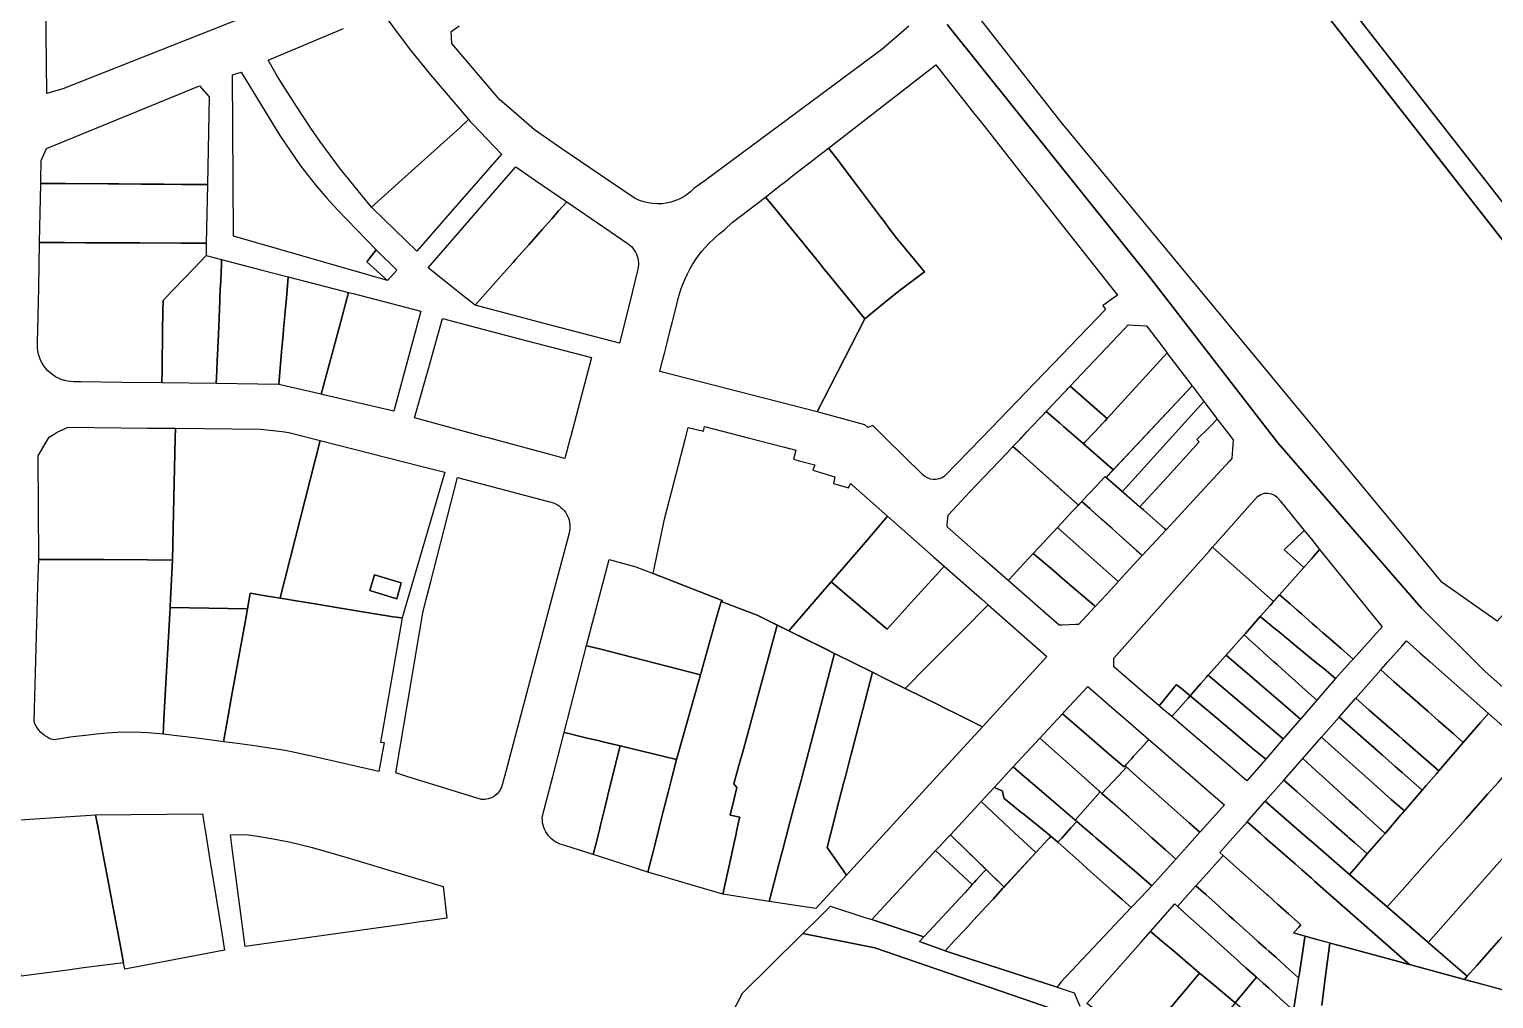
# Model space of a CAD drawing. Header units: metres. Extents: x 3 to 1027712, y 40 to 4430649.
# Drawn here: x 511234.5 to 511568.1, y 4410167.1 to 4410387.8 of the extents above; entities that cross this region are included whole.
import ezdxf

# ---------------------------------------------------------------- set-up
doc = ezdxf.new("R2010")
doc.units = ezdxf.units.M
doc.header["$MEASUREMENT"] = 0
doc.layers.add('A.ES.SDGC.CP.07003.cadastralparcel — CadastralParcel', color=1, linetype='Continuous')
doc.layers.add('Carreteras_5_km', color=2, linetype='Continuous', lineweight=30)

msp = doc.modelspace()

# ---------------------------------------------------------------- linework, layer by layer
at = {"layer": 'A.ES.SDGC.CP.07003.cadastralparcel — CadastralParcel', "color": 7, "linetype": 'Continuous', "flags": 128}
for points in [[(511570.94, 4410347.36), (511498.05, 4410440.61), (511453.4, 4410497.71), (511444.88, 4410508.62), (511443.83, 4410508.68), (511442.8, 4410508.93), (511442.23, 4410509.17), (511441.85, 4410509.37), (511440.99, 4410509.99), (511440.26, 4410510.77), (511432.14, 4410528.59), (511422.53, 4410551.54), (511421.27, 4410554.65), (511492.58, 4410591.79), (511534.28, 4410613.51), (511579.8, 4410637.21)], [(511605.9, 4410294.13), (511487.65, 4410445.38), (511438.21, 4410406.74), (511420.62, 4410429.24), (511394.43, 4410462.75), (511394.32, 4410463.06), (511394.24, 4410463.37), (511393.81, 4410463.64), (511393.37, 4410464.63), (511393.2, 4410465.22), (511393.12, 4410465.68), (511393.06, 4410466.77), (511393.2, 4410467.84), (511393.52, 4410468.78), (511394.02, 4410469.63), (511394.63, 4410470.31), (511417.26, 4410482.61), (511442.97, 4410496.56), (511451.03, 4410500.75), (511453.4, 4410497.71), (511453.4, 4410497.71), (511498.05, 4410440.61), (511574.07, 4410343.36)], [(511314.87, 4410391.73), (511318.76, 4410386.5), (511321.35, 4410383.09), (511323.61, 4410380.25), (511325.94, 4410377.44), (511328.58, 4410374.31), (511331.64, 4410370.69), (511334.59, 4410367.26), (511332.62, 4410365.4), (511319.36, 4410353.54), (511312.48, 4410347.34), (511312.48, 4410347.34), (511308.71, 4410351.87), (511307.49, 4410353.4), (511306.11, 4410355.13), (511305.66, 4410355.69), (511303.01, 4410359.14), (511300.67, 4410362.34), (511298.63, 4410365.29), (511296.72, 4410368.21), (511295.3, 4410370.42), (511294.77, 4410371.24), (511292.87, 4410374.21), (511291.07, 4410377.08), (511288.92, 4410380.76), (511306.11, 4410388.03)], [(511434.91, 4410388.55), (511428.71, 4410383.19), (511427.31, 4410382.16), (511407.51, 4410367.5), (511388.45, 4410353.4), (511385.92, 4410351.53), (511385.16, 4410350.82), (511384.35, 4410350.19), (511383.48, 4410349.63), (511382.56, 4410349.15), (511381.6, 4410348.76), (511380.62, 4410348.45), (511379.6, 4410348.23), (511378.58, 4410348.1), (511378.45, 4410348.1), (511377.54, 4410348.07), (511376.51, 4410348.13), (511375.49, 4410348.28), (511374.48, 4410348.52), (511373.5, 4410348.85), (511372.55, 4410349.27), (511366.45, 4410353.4), (511355.8, 4410360.61), (511349.59, 4410364.96), (511346.06, 4410368.04), (511341.62, 4410371.82), (511330.75, 4410384.61), (511330.62, 4410387.31), (511332.45, 4410388.6)], [(511569.19, 4410216.45), (511566.73, 4410213.69), (511561.74, 4410208.1), (511557.87, 4410203.76), (511556.13, 4410201.81), (511551.8, 4410196.95), (511547.24, 4410191.85), (511543.82, 4410188.02), (511535.29, 4410195.4), (511536.83, 4410197.19), (511539.31, 4410200.07), (511542.49, 4410203.76), (511543.36, 4410204.76), (511546.96, 4410208.95), (511547.24, 4410209.27), (511547.76, 4410209.87), (511551.82, 4410214.58), (511552.74, 4410215.65), (511555.06, 4410218.34), (511555.63, 4410219), (511561.18, 4410225.44), (511565.08, 4410229.97), (511565.08, 4410229.97), (511566.9, 4410232.08), (511575.97, 4410224.05)], [(511521.13, 4410165.68), (511516.79, 4410169.57), (511515.58, 4410170.65), (511514.06, 4410172.01), (511512.94, 4410173.01), (511511.74, 4410174.09), (511510.38, 4410175.31), (511509.67, 4410175.95), (511506.03, 4410179.21), (511501.04, 4410183.68), (511498.44, 4410186.01), (511496.08, 4410188.12), (511500.2, 4410192.71), (511500.2, 4410192.71), (511500.29, 4410192.81), (511502.52, 4410190.81), (511502.6, 4410190.73), (511504.55, 4410188.99), (511507.88, 4410186), (511508.82, 4410185.16), (511511.01, 4410183.2), (511513.24, 4410181.2), (511514.46, 4410180.1), (511516.22, 4410178.53), (511516.86, 4410177.96), (511518.45, 4410176.54), (511521.6, 4410173.71), (511523.67, 4410171.86), (511522.52, 4410164.44)], [(511470.15, 4410163.92), (511427.14, 4410178.73), (511410.69, 4410181.93), (511414.6, 4410185.79), (511414.6, 4410185.79), (511417.02, 4410188.19), (511424.66, 4410185.69), (511426.41, 4410185.12), (511438.32, 4410181.22), (511437.31, 4410180.13), (511443.18, 4410178.04), (511445.85, 4410177.09), (511468.65, 4410169.72), (511468.67, 4410169.76), (511472.55, 4410168.46), (511473.82, 4410165.43)], [(511383.33, 4410141.93), (511397.01, 4410168.41), (511397.01, 4410168.41), (511410.09, 4410181.33), (511410.69, 4410181.93), (511427.14, 4410178.73), (511470.15, 4410163.92)], [(511522.52, 4410164.44), (511523.77, 4410172.49), (511524.54, 4410177.45), (511525.05, 4410180.69), (511525.15, 4410181.33), (511527.3, 4410180.75), (511529.94, 4410180.04), (511530.77, 4410179.81), (511530.77, 4410179.79), (511530.48, 4410177.49), (511530.33, 4410176.27), (511530.19, 4410175.19), (511529.6, 4410170.54), (511528.98, 4410165.57)], [(511528.98, 4410165.57), (511529.6, 4410170.54), (511530.19, 4410175.19), (511530.33, 4410176.27), (511530.48, 4410177.49), (511530.77, 4410179.79), (511530.77, 4410179.81), (511530.89, 4410179.78), (511534.33, 4410178.85), (511547.24, 4410175.35), (511548.81, 4410174.92), (511548.92, 4410174.89), (511561.44, 4410171.5), (511563.74, 4410170.88), (511565.8, 4410170.32), (511574.04, 4410168.09)]]:
    msp.add_lwpolyline(points, dxfattribs=at)
for points in [[(511568.89, 4410253.05), (511556.38, 4410261.86), (511469.55, 4410366.65), (511438.21, 4410406.74), (511487.65, 4410445.38), (511605.9, 4410294.13), (511568.89, 4410253.05)], [(511263.13, 4410400.63), (511273.28, 4410405.31), (511281.72, 4410409.2), (511281.82, 4410408.97), (511289.21, 4410392.82), (511242.16, 4410374.24), (511238.52, 4410373.19), (511238.23, 4410400.65), (511238.25, 4410402.57), (511238.46, 4410404.6), (511238.87, 4410406.6), (511239.48, 4410408.55), (511239.89, 4410409.59), (511240.27, 4410410.43), (511241.24, 4410412.23), (511242.34, 4410413.86), (511242.38, 4410413.92), (511244.42, 4410415.99), (511246.62, 4410417.88), (511247.06, 4410418.22), (511248.99, 4410419.57), (511251.46, 4410421.06), (511253.4, 4410421.92), (511263.13, 4410400.63)], [(511313.49, 4410337.63), (511311.42, 4410334.89), (511316.1, 4410330.59), (511306.11, 4410333.47), (511281.06, 4410340.69), (511280.96, 4410353.4), (511280.76, 4410377.48), (511282.74, 4410378.04), (511291.61, 4410363.62), (511296.31, 4410356.75), (511299.65, 4410352.47), (511302.31, 4410349.36), (511304.69, 4410346.68), (511313.49, 4410337.63)], [(511438.41, 4410332.62), (511432.61, 4410339.65), (511432.14, 4410340.22), (511430.19, 4410342.8), (511429.31, 4410343.96), (511428.41, 4410345.15), (511423.15, 4410352.12), (511422.19, 4410353.4), (511418.61, 4410358.15), (511416.54, 4410360.74), (511441.01, 4410379.72), (511449.91, 4410368.44), (511451.09, 4410366.94), (511461.78, 4410353.4), (511463.34, 4410351.43), (511469.82, 4410343.22), (511482.38, 4410327.3), (511479.08, 4410324.93), (511479.69, 4410323.99), (511451.58, 4410294.91), (511451.41, 4410294.73), (511443.02, 4410286.06), (511442.44, 4410285.7), (511441.81, 4410285.45), (511441.13, 4410285.32), (511440.45, 4410285.31), (511439.78, 4410285.43), (511439.13, 4410285.66), (511438.54, 4410286), (511438.02, 4410286.44), (511429.58, 4410294.73), (511429.4, 4410294.91), (511426.64, 4410297.62), (511425.52, 4410297.16), (511424.88, 4410297.79), (511414.02, 4410300.73), (511424.84, 4410321.92), (511427.07, 4410323.73), (511429.16, 4410325.44), (511432.65, 4410328.27), (511438.41, 4410332.62)], [(511275.09, 4410352.46), (511272.37, 4410352.48), (511271.52, 4410352.49), (511269.23, 4410352.51), (511265.07, 4410352.54), (511260.02, 4410352.57), (511254.93, 4410352.6), (511252.52, 4410352.62), (511242.76, 4410352.69), (511240.55, 4410352.71), (511237.11, 4410352.73), (511237.12, 4410353.4), (511237.21, 4410357.98), (511238.39, 4410360.69), (511273.24, 4410374.92), (511275.48, 4410372.47), (511275.09, 4410352.46)], [(511332.62, 4410365.4), (511334.59, 4410367.26), (511334.95, 4410366.84), (511335.52, 4410366.18), (511342.05, 4410359.39), (511336.82, 4410353.4), (511331.9, 4410347.76), (511322.76, 4410337.28), (511312.77, 4410346.99), (511312.48, 4410347.34), (511319.36, 4410353.54), (511332.62, 4410365.4)], [(511438.41, 4410332.62), (511432.65, 4410328.27), (511429.16, 4410325.44), (511427.07, 4410323.73), (511424.84, 4410321.92), (511416.45, 4410332.18), (511415.53, 4410333.31), (511414.58, 4410334.47), (511407.51, 4410343.11), (511404.16, 4410347.21), (511402.19, 4410349.62), (511405.37, 4410352.09), (511405.75, 4410352.39), (511406.36, 4410352.86), (511406.84, 4410353.23), (511407.06, 4410353.4), (511407.46, 4410353.71), (511407.51, 4410353.75), (511408.08, 4410354.19), (511411.13, 4410356.55), (511411.58, 4410356.9), (511412.01, 4410357.24), (511412.52, 4410357.63), (511413.23, 4410358.18), (511413.7, 4410358.55), (511416.54, 4410360.74), (511418.61, 4410358.15), (511422.19, 4410353.4), (511423.15, 4410352.12), (511428.41, 4410345.15), (511429.31, 4410343.96), (511430.19, 4410342.8), (511432.14, 4410340.22), (511432.61, 4410339.65), (511438.41, 4410332.62)], [(511345.33, 4410356.49), (511349.85, 4410353.4), (511356.95, 4410348.55), (511355.1, 4410346.46), (511354.35, 4410345.62), (511353.53, 4410344.69), (511351.33, 4410342.2), (511349.36, 4410339.98), (511348.29, 4410338.77), (511345.3, 4410335.4), (511344.73, 4410334.75), (511342.57, 4410332.31), (511340.26, 4410329.7), (511338.39, 4410327.59), (511336.07, 4410324.97), (511334.01, 4410326.61), (511325.35, 4410333.51), (511342.64, 4410353.4), (511345.33, 4410356.49)], [(511240.55, 4410352.71), (511242.76, 4410352.69), (511252.52, 4410352.62), (511254.93, 4410352.6), (511260.02, 4410352.57), (511265.07, 4410352.54), (511269.23, 4410352.51), (511271.52, 4410352.49), (511272.37, 4410352.48), (511275.09, 4410352.46), (511274.83, 4410339.09), (511271.96, 4410339.11), (511271.37, 4410339.11), (511269.11, 4410339.12), (511259.71, 4410339.17), (511252.31, 4410339.2), (511249.14, 4410339.22), (511247.33, 4410339.23), (511242.55, 4410339.25), (511240.33, 4410339.26), (511236.84, 4410339.28), (511237.11, 4410352.73), (511240.55, 4410352.71)], [(511356.95, 4410348.55), (511365.39, 4410342.79), (511370.94, 4410339), (511371.34, 4410338.69), (511371.7, 4410338.33), (511372.03, 4410337.95), (511372.33, 4410337.54), (511372.59, 4410337.1), (511372.81, 4410336.65), (511372.98, 4410336.17), (511373.12, 4410335.69), (511373.21, 4410335.19), (511373.26, 4410334.68), (511373.26, 4410334.18), (511373.22, 4410333.67), (511373.13, 4410333.17), (511371.14, 4410325.1), (511368.98, 4410316.35), (511350.63, 4410321.16), (511336.07, 4410324.97), (511338.39, 4410327.59), (511340.26, 4410329.7), (511342.57, 4410332.31), (511344.73, 4410334.75), (511345.3, 4410335.4), (511348.29, 4410338.77), (511349.36, 4410339.98), (511351.33, 4410342.2), (511353.53, 4410344.69), (511354.35, 4410345.62), (511355.1, 4410346.46), (511356.95, 4410348.55)], [(511392.94, 4410342.23), (511394.66, 4410343.79), (511402.19, 4410349.62), (511404.16, 4410347.21), (511407.51, 4410343.11), (511414.58, 4410334.47), (511415.53, 4410333.31), (511416.45, 4410332.18), (511424.84, 4410321.92), (511414.02, 4410300.73), (511378.14, 4410309.94), (511378.77, 4410312.41), (511379.25, 4410314.3), (511379.79, 4410316.43), (511380.36, 4410318.68), (511381.02, 4410321.3), (511381.69, 4410323.92), (511382.27, 4410326.22), (511382.64, 4410327.6), (511383.02, 4410328.77), (511383.44, 4410329.91), (511383.91, 4410331.04), (511384.43, 4410332.14), (511385, 4410333.23), (511385.62, 4410334.28), (511386.28, 4410335.31), (511386.98, 4410336.31), (511387.73, 4410337.27), (511388.52, 4410338.2), (511389.35, 4410339.1), (511391.58, 4410341.17), (511392.94, 4410342.23)], [(511240.33, 4410339.26), (511242.55, 4410339.25), (511247.33, 4410339.23), (511249.14, 4410339.22), (511252.31, 4410339.2), (511259.71, 4410339.17), (511269.11, 4410339.12), (511271.37, 4410339.11), (511271.96, 4410339.11), (511274.83, 4410339.09), (511274.8, 4410337.16), (511274.78, 4410336.32), (511273.43, 4410334.91), (511272.04, 4410333.45), (511267.39, 4410328.58), (511265.69, 4410326.8), (511264.97, 4410326.05), (511264.94, 4410323.69), (511264.87, 4410318.96), (511264.85, 4410317.36), (511264.78, 4410312.55), (511264.75, 4410310.29), (511264.71, 4410307.32), (511255.62, 4410307.43), (511246.26, 4410307.55), (511244.67, 4410307.57), (511243.93, 4410307.61), (511243.21, 4410307.7), (511242.49, 4410307.87), (511241.79, 4410308.09), (511241.12, 4410308.38), (511240.47, 4410308.72), (511239.85, 4410309.12), (511239.27, 4410309.57), (511238.74, 4410310.07), (511238.25, 4410310.62), (511237.81, 4410311.2), (511237.42, 4410311.82), (511237.09, 4410312.48), (511236.82, 4410313.16), (511236.61, 4410313.86), (511236.46, 4410314.58), (511236.37, 4410315.31), (511236.35, 4410316.04), (511236.4, 4410316.78), (511236.45, 4410319.3), (511236.64, 4410329.06), (511236.84, 4410339.28), (511240.33, 4410339.26)], [(511274.78, 4410336.32), (511278.32, 4410335.4), (511278.27, 4410334.21), (511278.2, 4410332.66), (511278.1, 4410330.47), (511278.02, 4410328.57), (511277.94, 4410326.76), (511277.91, 4410325.96), (511277.75, 4410322.13), (511277.59, 4410318.39), (511277.38, 4410313.62), (511277.33, 4410312.51), (511277.23, 4410310.04), (511277.11, 4410307.16), (511264.71, 4410307.32), (511264.75, 4410310.29), (511264.78, 4410312.55), (511264.85, 4410317.36), (511264.87, 4410318.96), (511264.94, 4410323.69), (511264.97, 4410326.05), (511265.69, 4410326.8), (511267.39, 4410328.58), (511272.04, 4410333.45), (511273.43, 4410334.91), (511274.78, 4410336.32)], [(511278.32, 4410335.4), (511287.27, 4410333.08), (511293.5, 4410331.47), (511293.4, 4410330.31), (511293.24, 4410328.56), (511293.23, 4410328.41), (511293, 4410325.8), (511292.81, 4410323.67), (511292.65, 4410321.84), (511292.45, 4410319.57), (511292.32, 4410318.15), (511292.06, 4410315.19), (511291.91, 4410313.47), (511291.58, 4410309.76), (511291.34, 4410306.98), (511277.11, 4410307.16), (511277.23, 4410310.04), (511277.33, 4410312.51), (511277.38, 4410313.62), (511277.59, 4410318.39), (511277.75, 4410322.13), (511277.91, 4410325.96), (511277.94, 4410326.76), (511278.02, 4410328.57), (511278.1, 4410330.47), (511278.2, 4410332.66), (511278.27, 4410334.21), (511278.32, 4410335.4)], [(511313.49, 4410337.63), (511318.23, 4410333.01), (511316.1, 4410330.59), (511311.42, 4410334.89), (511313.49, 4410337.63)], [(511301.01, 4410304.72), (511291.34, 4410306.98), (511291.58, 4410309.76), (511291.91, 4410313.47), (511292.06, 4410315.19), (511292.32, 4410318.15), (511292.45, 4410319.57), (511292.65, 4410321.84), (511292.81, 4410323.67), (511293, 4410325.8), (511293.23, 4410328.41), (511293.24, 4410328.56), (511293.4, 4410330.31), (511293.5, 4410331.47), (511306.11, 4410328.21), (511307.24, 4410327.91), (511305.16, 4410320.15), (511301.01, 4410304.72)], [(511308.25, 4410327.65), (511323.7, 4410323.65), (511317.57, 4410300.87), (511306.11, 4410303.54), (511301.54, 4410304.6), (511301.01, 4410304.72), (511305.16, 4410320.15), (511307.24, 4410327.91), (511308.25, 4410327.65)], [(511325.49, 4410310.83), (511328.62, 4410321.94), (511345.55, 4410317.52), (511362.55, 4410313.08), (511359.52, 4410301.57), (511357.76, 4410294.91), (511357.71, 4410294.73), (511356.5, 4410290.11), (511339.36, 4410294.73), (511339.14, 4410294.79), (511338.69, 4410294.91), (511322.26, 4410299.34), (511325.49, 4410310.83)], [(511493.69, 4410314.13), (511480.09, 4410299.18), (511479.62, 4410299.59), (511471.62, 4410306.55), (511475.63, 4410310.78), (511478.54, 4410313.86), (511483.99, 4410319.61), (511484.84, 4410320.5), (511489.01, 4410320.29), (511493.69, 4410314.13)], [(511493.69, 4410314.13), (511493.83, 4410313.95), (511499.11, 4410307), (511499.35, 4410306.68), (511499.4, 4410306.63), (511481.67, 4410287.78), (511481.46, 4410287.56), (511481.2, 4410287.78), (511474.6, 4410293.49), (511474.87, 4410293.76), (511477.14, 4410296.12), (511478.23, 4410297.25), (511479.03, 4410298.08), (511479.44, 4410298.5), (511479.61, 4410298.68), (511480.09, 4410299.18), (511493.69, 4410314.13)], [(511471.1, 4410306.01), (511471.62, 4410306.55), (511479.62, 4410299.59), (511480.09, 4410299.18), (511479.61, 4410298.68), (511479.44, 4410298.5), (511479.03, 4410298.08), (511477.14, 4410296.12), (511474.87, 4410293.76), (511474.6, 4410293.49), (511472.86, 4410295.01), (511470.21, 4410297.3), (511469.25, 4410298.14), (511466.17, 4410300.81), (511466.48, 4410301.14), (511468.81, 4410303.6), (511470.55, 4410305.43), (511470.94, 4410305.84), (511471.1, 4410306.01)], [(511501.95, 4410303.27), (511502.08, 4410303.09), (511483.52, 4410282.58), (511483.35, 4410282.73), (511479.81, 4410285.81), (511499.4, 4410306.63), (511501.95, 4410303.27)], [(511500.96, 4410293.95), (511501.04, 4410293.87), (511493.77, 4410285.94), (511487.5, 4410279.11), (511487.42, 4410279.18), (511483.52, 4410282.58), (511502.08, 4410303.09), (511505.04, 4410299.21), (511505.15, 4410299.06), (511503.36, 4410297.26), (511500.52, 4410294.39), (511500.96, 4410293.95)], [(511473.49, 4410279.51), (511472.21, 4410280.65), (511469.52, 4410283.06), (511468.99, 4410283.54), (511468.55, 4410283.93), (511462.53, 4410289.31), (511460.22, 4410291.39), (511458.6, 4410292.83), (511460.13, 4410294.44), (511460.41, 4410294.73), (511460.58, 4410294.91), (511461.67, 4410296.06), (511464.56, 4410299.12), (511465.15, 4410299.74), (511465.44, 4410300.04), (511465.69, 4410300.3), (511465.92, 4410300.54), (511466.17, 4410300.81), (511469.25, 4410298.14), (511470.21, 4410297.3), (511472.86, 4410295.01), (511474.6, 4410293.49), (511481.2, 4410287.78), (511481.46, 4410287.56), (511479.81, 4410285.81), (511479.74, 4410285.88), (511479.57, 4410286.03), (511476.3, 4410282.52), (511475.48, 4410281.64), (511474.25, 4410280.32), (511473.49, 4410279.51)], [(511500.96, 4410293.95), (511500.52, 4410294.39), (511503.36, 4410297.26), (511505.15, 4410299.06), (511508.28, 4410294.95), (511508.74, 4410294.35), (511508.48, 4410290.11), (511507.94, 4410289.52), (511501.49, 4410282.54), (511493.48, 4410273.89), (511493.14, 4410274.19), (511489.18, 4410277.65), (511488.34, 4410278.38), (511487.5, 4410279.11), (511493.77, 4410285.94), (511501.04, 4410293.87), (511500.96, 4410293.95)], [(511267.79, 4410296.97), (511267.74, 4410294.73), (511267.39, 4410277.74), (511267.16, 4410266.99), (511261.45, 4410267.02), (511251.48, 4410267.07), (511242.05, 4410267.11), (511239.59, 4410267.12), (511236.64, 4410267.14), (511236.49, 4410290.7), (511238.88, 4410294.73), (511239.02, 4410294.96), (511240.85, 4410296.08), (511243.39, 4410297.24), (511261.45, 4410297.04), (511267.79, 4410296.97)], [(511284.19, 4410255.84), (511266.56, 4410256.14), (511266.67, 4410258.07), (511267.16, 4410266.99), (511267.39, 4410277.74), (511267.74, 4410294.73), (511267.79, 4410296.97), (511287.08, 4410296.75), (511292.14, 4410296.22), (511293.65, 4410296.02), (511300.77, 4410294.2), (511291.63, 4410258.35), (511291.61, 4410258.31), (511288.28, 4410258.85), (511284.83, 4410259.42), (511284.59, 4410258.07), (511284.19, 4410255.84)], [(511392.3, 4410257.5), (511392.38, 4410257.8), (511376.63, 4410263.93), (511379.23, 4410276.3), (511383.97, 4410294.73), (511384.58, 4410297.12), (511388.06, 4410296.3), (511388.32, 4410297.42), (511398.61, 4410294.73), (511406.22, 4410292.74), (511409.1, 4410291.99), (511408.6, 4410289.95), (511409.9, 4410289.6), (511413.45, 4410288.66), (511413.02, 4410287.41), (511418.02, 4410285.94), (511417.69, 4410284.41), (511421.12, 4410283.45), (511421.61, 4410284.39), (511430.04, 4410276.97), (511425.42, 4410271.6), (511417.15, 4410262), (511413.77, 4410258.07), (511407.56, 4410250.85), (511400.32, 4410254.44), (511392.3, 4410257.5)], [(511327.66, 4410287.35), (511329.19, 4410286.95), (511319.45, 4410253.83), (511317.36, 4410254.09), (511308.59, 4410255.53), (511299.1, 4410257.08), (511294.88, 4410257.77), (511293.07, 4410258.07), (511291.61, 4410258.31), (511291.63, 4410258.35), (511300.77, 4410294.2), (511323.73, 4410288.35), (511327.66, 4410287.35)], [(511443.61, 4410275.08), (511443.81, 4410277.22), (511448.8, 4410282.48), (511451.99, 4410285.85), (511457.24, 4410291.39), (511458.6, 4410292.83), (511460.22, 4410291.39), (511468.99, 4410283.54), (511473.49, 4410279.51), (511472.17, 4410278.09), (511469.76, 4410275.49), (511468.62, 4410274.27), (511467.95, 4410273.56), (511467.6, 4410273.18), (511464.48, 4410269.84), (511463.21, 4410268.47), (511460.22, 4410265.27), (511457.79, 4410262.66), (511457.48, 4410262.33), (511451.47, 4410267.59), (511443.57, 4410274.51), (511443.61, 4410275.08)], [(511324.12, 4410254.98), (511324.92, 4410258.07), (511325.89, 4410261.81), (511332.08, 4410285.75), (511353.91, 4410280.01), (511354.37, 4410279.81), (511354.81, 4410279.57), (511355.23, 4410279.29), (511355.62, 4410278.98), (511355.99, 4410278.64), (511356.32, 4410278.26), (511356.62, 4410277.86), (511356.89, 4410277.44), (511357.12, 4410276.99), (511357.31, 4410276.53), (511357.46, 4410276.05), (511357.57, 4410275.56), (511357.63, 4410275.06), (511357.65, 4410274.56), (511357.63, 4410274.06), (511357.57, 4410273.56), (511357.47, 4410273.07), (511353.48, 4410258.07), (511342.73, 4410217.72), (511342.22, 4410215.81), (511341.97, 4410215.07), (511341.59, 4410214.38), (511341.09, 4410213.76), (511340.49, 4410213.25), (511339.81, 4410212.86), (511339.07, 4410212.6), (511338.29, 4410212.48), (511337.5, 4410212.5), (511336.73, 4410212.66), (511320.5, 4410217.72), (511318, 4410218.5), (511321.54, 4410239.63), (511322.23, 4410243.75), (511323.21, 4410249.6), (511324.12, 4410254.98)], [(511493.14, 4410274.19), (511493.48, 4410273.89), (511488.06, 4410268.02), (511487.72, 4410268.32), (511482.88, 4410272.62), (511481.19, 4410274.13), (511478.74, 4410276.32), (511477.51, 4410277.42), (511476.09, 4410278.68), (511474.25, 4410280.32), (511475.48, 4410281.64), (511476.3, 4410282.52), (511479.57, 4410286.03), (511483.35, 4410282.73), (511487.42, 4410279.18), (511488.34, 4410278.38), (511489.18, 4410277.65), (511493.14, 4410274.19)], [(511518.93, 4410281.15), (511519.06, 4410281.02), (511519.19, 4410280.79), (511519.49, 4410280.43), (511524.94, 4410273.71), (511520.38, 4410269.29), (511522.41, 4410267.47), (511524.84, 4410265.28), (511522.3, 4410262.41), (511519.34, 4410259.07), (511517.97, 4410257.53), (511504.7, 4410269.33), (511504.05, 4410269.91), (511514.34, 4410281.47), (511515.03, 4410281.91), (511515.8, 4410282.17), (511516.62, 4410282.23), (511517.43, 4410282.09), (511518.17, 4410281.76), (511518.82, 4410281.26), (511518.93, 4410281.15)], [(511473.67, 4410269.99), (511468.73, 4410274.38), (511469.76, 4410275.49), (511472.17, 4410278.09), (511474.25, 4410280.32), (511476.09, 4410278.68), (511476.56, 4410278.26), (511477.51, 4410277.42), (511477.68, 4410277.26), (511478.74, 4410276.32), (511479.04, 4410276.04), (511481.19, 4410274.13), (511482.88, 4410272.62), (511486.67, 4410269.25), (511487.72, 4410268.32), (511488.06, 4410268.02), (511482.56, 4410262.08), (511473.67, 4410269.99)], [(511430.04, 4410276.97), (511433.37, 4410274.03), (511440.49, 4410267.75), (511442.94, 4410265.6), (511441.1, 4410263.57), (511436.12, 4410258.07), (511429.94, 4410251.24), (511421.82, 4410258.07), (511417.15, 4410262), (511425.42, 4410271.6), (511430.04, 4410276.97)], [(511468.62, 4410274.27), (511468.73, 4410274.38), (511473.67, 4410269.99), (511482.56, 4410262.08), (511482.46, 4410261.96), (511479.87, 4410259.17), (511477.35, 4410256.44), (511477.01, 4410256.73), (511470.45, 4410262.31), (511467.27, 4410265.02), (511463.21, 4410268.47), (511464.48, 4410269.84), (511467.6, 4410273.18), (511467.95, 4410273.56), (511468.62, 4410274.27)], [(511524.94, 4410273.71), (511526.57, 4410271.7), (511528.46, 4410269.37), (511527.11, 4410267.85), (511526.6, 4410267.28), (511524.84, 4410265.28), (511522.41, 4410267.47), (511520.38, 4410269.29), (511524.94, 4410273.71)], [(511457.79, 4410262.66), (511460.22, 4410265.27), (511463.21, 4410268.47), (511467.27, 4410265.02), (511470.45, 4410262.31), (511477.01, 4410256.73), (511477.35, 4410256.44), (511473.56, 4410252.34), (511472.92, 4410252.31), (511469.77, 4410252.17), (511469.11, 4410252.14), (511457.48, 4410262.33), (511457.79, 4410262.66)], [(511495.84, 4410238.66), (511491.89, 4410233.81), (511491.84, 4410233.85), (511487.71, 4410237.38), (511481.54, 4410242.66), (511481.54, 4410243.83), (511481.54, 4410244.61), (511503.27, 4410269.03), (511504.05, 4410269.91), (511504.7, 4410269.33), (511517.97, 4410257.53), (511517.19, 4410256.65), (511514.95, 4410254.12), (511511.54, 4410250.27), (511511.25, 4410249.94), (511509.48, 4410247.94), (511507, 4410245.14), (511505.83, 4410243.83), (511505.74, 4410243.72), (511502.63, 4410240.21), (511501.43, 4410238.85), (511498.95, 4410236.06), (511496.99, 4410237.7), (511496.1, 4410238.44), (511495.84, 4410238.66)], [(511528.46, 4410269.37), (511540.37, 4410254.69), (511542.72, 4410251.8), (511536.07, 4410244.43), (511533.43, 4410246.74), (511529.94, 4410249.8), (511529.22, 4410250.43), (511527.73, 4410251.73), (511526.79, 4410252.55), (511524.33, 4410254.71), (511523.29, 4410255.62), (511521.81, 4410256.91), (511519.34, 4410259.07), (511522.3, 4410262.41), (511524.84, 4410265.28), (511526.6, 4410267.28), (511527.11, 4410267.85), (511528.46, 4410269.37)], [(511239.59, 4410267.12), (511242.05, 4410267.11), (511251.48, 4410267.07), (511261.45, 4410267.02), (511267.16, 4410266.99), (511266.67, 4410258.07), (511266.49, 4410254.83), (511265.39, 4410234.92), (511265.16, 4410230.67), (511264.98, 4410227.32), (511263.29, 4410227.5), (511261.45, 4410227.61), (511259.89, 4410227.71), (511257.14, 4410227.76), (511254.67, 4410227.72), (511252.24, 4410227.58), (511249.72, 4410227.32), (511247.29, 4410227.04), (511245.14, 4410226.79), (511243.29, 4410226.55), (511241.66, 4410226.3), (511240.07, 4410226.05), (511239.52, 4410226.23), (511238.98, 4410226.45), (511238.47, 4410226.72), (511237.98, 4410227.03), (511237.52, 4410227.39), (511237.09, 4410227.79), (511236.71, 4410228.22), (511236.36, 4410228.69), (511236.05, 4410229.18), (511235.79, 4410229.7), (511235.58, 4410230.24), (511236.38, 4410258.07), (511236.47, 4410261.09), (511236.64, 4410267.14), (511239.59, 4410267.12)], [(511376.63, 4410263.93), (511392.38, 4410257.8), (511392.3, 4410257.5), (511392.1, 4410257.58), (511391.06, 4410253.87), (511389.62, 4410248.74), (511387.4, 4410240.86), (511364.37, 4410246.73), (511361.82, 4410247.38), (511361.45, 4410247.53), (511366.62, 4410267.14), (511372.71, 4410265.47), (511376.63, 4410263.93)], [(511428.78, 4410240.34), (511426.56, 4410241.44), (511417.97, 4410245.7), (511415.73, 4410246.81), (511407.56, 4410250.85), (511413.77, 4410258.07), (511417.15, 4410262), (511421.82, 4410258.07), (511429.94, 4410251.24), (511436.12, 4410258.07), (511441.1, 4410263.57), (511442.94, 4410265.6), (511446.03, 4410262.88), (511449.17, 4410260.12), (511451.49, 4410258.07), (511452.92, 4410256.81), (511447.08, 4410250.89), (511445.85, 4410249.65), (511445.78, 4410249.57), (511444.2, 4410247.99), (511439.23, 4410242.96), (511434.06, 4410237.73), (511430.17, 4410239.66), (511428.78, 4410240.34)], [(511318.26, 4410258.13), (511319.19, 4410261.77), (511313.17, 4410263.62), (511312.07, 4410260.04), (511318.26, 4410258.13)], [(511318.26, 4410258.13), (511312.07, 4410260.04), (511313.17, 4410263.62), (511319.19, 4410261.77), (511318.26, 4410258.13)], [(511294.88, 4410257.77), (511299.1, 4410257.08), (511308.59, 4410255.53), (511317.36, 4410254.09), (511319.45, 4410253.83), (511315.74, 4410232.45), (511315.36, 4410230.26), (511314.54, 4410225.54), (511315.33, 4410225.42), (511314.14, 4410218.83), (511301.8, 4410221.68), (511299.16, 4410222.29), (511294.25, 4410223.31), (511292.77, 4410223.62), (511286.73, 4410224.54), (511286.43, 4410224.58), (511280.75, 4410225.35), (511278.74, 4410225.62), (511279.72, 4410231.06), (511280.51, 4410235.44), (511283.95, 4410254.53), (511284.59, 4410258.07), (511284.83, 4410259.42), (511288.28, 4410258.85), (511293.07, 4410258.07), (511294.88, 4410257.77)], [(511521.81, 4410256.91), (511523.29, 4410255.62), (511524.33, 4410254.71), (511526.79, 4410252.55), (511527.73, 4410251.73), (511529.22, 4410250.43), (511529.94, 4410249.8), (511533.43, 4410246.74), (511536.07, 4410244.43), (511535.53, 4410243.83), (511532.09, 4410240.01), (511529.46, 4410242.18), (511527.45, 4410243.83), (511525.77, 4410245.21), (511522.69, 4410247.75), (511519.29, 4410250.55), (511518.94, 4410250.84), (511518.13, 4410251.5), (511517.58, 4410251.95), (511517.05, 4410252.39), (511514.95, 4410254.12), (511517.19, 4410256.65), (511519.34, 4410259.07), (511521.81, 4410256.91)], [(511266.49, 4410254.83), (511266.56, 4410256.14), (511284.19, 4410255.84), (511283.95, 4410254.53), (511280.51, 4410235.44), (511279.72, 4410231.06), (511278.74, 4410225.62), (511276.07, 4410225.97), (511271.95, 4410226.52), (511267.52, 4410227.06), (511264.98, 4410227.32), (511265.16, 4410230.67), (511265.39, 4410234.92), (511266.49, 4410254.83)], [(511392.48, 4410190.93), (511375.41, 4410195.91), (511376.02, 4410198.3), (511376.68, 4410200.89), (511377.06, 4410202.38), (511377.94, 4410205.82), (511378.94, 4410209.7), (511380.13, 4410214.37), (511380.99, 4410217.72), (511381.98, 4410221.58), (511385.83, 4410235.26), (511387.4, 4410240.86), (511389.62, 4410248.74), (511391.06, 4410253.87), (511392.1, 4410257.58), (511400.32, 4410254.44), (511403.78, 4410252.72), (511404.9, 4410252.17), (511397.26, 4410224.18), (511396.18, 4410220.21), (511395.03, 4410216), (511395.68, 4410215.18), (511395.01, 4410212.31), (511394.2, 4410208.9), (511396.34, 4410208.41), (511396.25, 4410208), (511395.62, 4410205.15), (511395.5, 4410204.62), (511394.99, 4410202.31), (511394.44, 4410199.81), (511392.48, 4410190.93)], [(511452.92, 4410256.81), (511466.31, 4410245.02), (511464.01, 4410242.51), (511463.06, 4410241.47), (511451.65, 4410229.02), (511446.36, 4410231.64), (511442.75, 4410233.43), (511441.78, 4410233.91), (511434.06, 4410237.73), (511439.23, 4410242.96), (511444.2, 4410247.99), (511445.78, 4410249.57), (511445.85, 4410249.65), (511447.08, 4410250.89), (511452.92, 4410256.81)], [(511404.9, 4410252.17), (511407.56, 4410250.85), (511417.97, 4410245.7), (511410.56, 4410217.72), (511410.31, 4410216.78), (511409.66, 4410214.33), (511408.33, 4410209.29), (511407.4, 4410205.78), (511406.24, 4410201.38), (511405.28, 4410197.77), (511403.03, 4410189.28), (511392.48, 4410190.93), (511394.44, 4410199.81), (511394.99, 4410202.31), (511395.5, 4410204.62), (511395.62, 4410205.15), (511396.25, 4410208), (511396.34, 4410208.41), (511394.2, 4410208.9), (511395.01, 4410212.31), (511395.68, 4410215.18), (511395.03, 4410216), (511396.18, 4410220.21), (511397.26, 4410224.18), (511404.9, 4410252.17)], [(511514.95, 4410254.12), (511517.05, 4410252.39), (511517.58, 4410251.95), (511518.13, 4410251.5), (511518.94, 4410250.84), (511519.29, 4410250.55), (511522.69, 4410247.75), (511525.77, 4410245.21), (511527.45, 4410243.83), (511529.46, 4410242.18), (511532.09, 4410240.01), (511527.82, 4410235.07), (511525.26, 4410237.37), (511522.14, 4410240.17), (511519.95, 4410242.13), (511518.75, 4410243.21), (511518.06, 4410243.83), (511515.68, 4410245.97), (511514.5, 4410247.03), (511513.26, 4410248.14), (511511.25, 4410249.94), (511511.54, 4410250.27), (511514.95, 4410254.12)], [(511508.89, 4410243.83), (511507.16, 4410245.32), (511509.48, 4410247.94), (511511.25, 4410249.94), (511513.26, 4410248.14), (511514.5, 4410247.03), (511515.68, 4410245.97), (511518.06, 4410243.83), (511518.75, 4410243.21), (511519.95, 4410242.13), (511522.14, 4410240.17), (511525.26, 4410237.37), (511527.82, 4410235.07), (511524.1, 4410230.77), (511521.82, 4410232.73), (511518.98, 4410235.17), (511514.21, 4410239.26), (511511.94, 4410241.21), (511508.89, 4410243.83)], [(511548.23, 4410248.6), (511551.3, 4410245.88), (511553.62, 4410243.83), (511559.05, 4410239.03), (511566.9, 4410232.08), (511565.08, 4410229.97), (511561.18, 4410225.44), (511558.85, 4410227.48), (511555.57, 4410230.36), (511553.15, 4410232.49), (511547.24, 4410237.69), (511545.45, 4410239.26), (511542.38, 4410241.96), (511544.02, 4410243.83), (511547.24, 4410247.48), (511548.23, 4410248.6)], [(511382.5, 4410223.43), (511381.98, 4410221.58), (511376.92, 4410222.79), (511369.1, 4410224.67), (511366.12, 4410225.38), (511365.13, 4410225.62), (511364.37, 4410225.8), (511361.6, 4410226.46), (511359.18, 4410227.04), (511357.38, 4410227.47), (511356.39, 4410227.73), (511361.45, 4410247.53), (511361.82, 4410247.38), (511364.37, 4410246.73), (511387.4, 4410240.86), (511385.83, 4410235.26), (511382.5, 4410223.43)], [(511426.56, 4410241.44), (511425.35, 4410236.77), (511424.89, 4410234.98), (511422.86, 4410227.13), (511421.21, 4410220.73), (511420.43, 4410217.72), (511420.09, 4410216.39), (511419.03, 4410212.28), (511418.2, 4410209.08), (511417.55, 4410206.57), (511417.01, 4410204.5), (511416.24, 4410201.54), (511420.7, 4410195.25), (511413.71, 4410187.62), (511403.03, 4410189.28), (511405.28, 4410197.77), (511406.24, 4410201.38), (511407.4, 4410205.78), (511408.33, 4410209.29), (511409.66, 4410214.33), (511410.31, 4410216.78), (511410.56, 4410217.72), (511417.97, 4410245.7), (511426.56, 4410241.44)], [(511507, 4410245.14), (511507.16, 4410245.32), (511508.89, 4410243.83), (511511.94, 4410241.21), (511514.21, 4410239.26), (511518.98, 4410235.17), (511521.82, 4410232.73), (511524.1, 4410230.77), (511523.94, 4410230.59), (511520.19, 4410226.26), (511517.54, 4410228.51), (511503.1, 4410240.74), (511505.74, 4410243.72), (511505.83, 4410243.83), (511507, 4410245.14)], [(511430.17, 4410239.66), (511434.06, 4410237.73), (511441.78, 4410233.91), (511442.75, 4410233.43), (511446.36, 4410231.64), (511451.65, 4410229.02), (511441.29, 4410217.72), (511420.7, 4410195.25), (511416.24, 4410201.54), (511417.01, 4410204.5), (511417.55, 4410206.57), (511418.2, 4410209.08), (511419.03, 4410212.28), (511420.09, 4410216.39), (511420.43, 4410217.72), (511421.21, 4410220.73), (511422.86, 4410227.13), (511424.89, 4410234.98), (511425.35, 4410236.77), (511426.56, 4410241.44), (511430.17, 4410239.66)], [(511545.45, 4410239.26), (511547.24, 4410237.69), (511553.15, 4410232.49), (511555.57, 4410230.36), (511558.85, 4410227.48), (511561.18, 4410225.44), (511555.63, 4410219), (511547.43, 4410226.15), (511547.24, 4410226.31), (511546.51, 4410226.95), (511539.77, 4410232.82), (511536.69, 4410235.51), (511542.38, 4410241.96), (511545.45, 4410239.26)], [(511484.12, 4410220.13), (511483.91, 4410219.89), (511481.15, 4410222.25), (511479.41, 4410223.74), (511472.52, 4410229.66), (511469.85, 4410231.95), (511470.08, 4410232.2), (511470.35, 4410232.49), (511475.62, 4410238.18), (511481.67, 4410232.95), (511483.68, 4410231.22), (511487.71, 4410227.73), (511489.57, 4410226.13), (511488.31, 4410224.74), (511487.71, 4410224.09), (511486.09, 4410222.31), (511485.64, 4410221.81), (511484.34, 4410220.38), (511484.12, 4410220.13)], [(511495.84, 4410238.66), (511496.1, 4410238.44), (511496.99, 4410237.7), (511498.95, 4410236.06), (511498.49, 4410235.54), (511497.3, 4410234.2), (511496.69, 4410233.51), (511494.77, 4410231.34), (511492.67, 4410233.14), (511492.09, 4410233.64), (511491.89, 4410233.81), (511495.84, 4410238.66)], [(511502.63, 4410240.21), (511503.1, 4410240.74), (511517.54, 4410228.51), (511520.19, 4410226.26), (511519.73, 4410225.72), (511516.19, 4410221.63), (511513.5, 4410223.88), (511506.04, 4410230.13), (511503.03, 4410232.64), (511498.95, 4410236.06), (511501.43, 4410238.85), (511502.63, 4410240.21)], [(511498.49, 4410235.54), (511498.95, 4410236.06), (511503.03, 4410232.64), (511506.04, 4410230.13), (511513.5, 4410223.88), (511516.19, 4410221.63), (511515.66, 4410221.02), (511511.91, 4410216.68), (511508.53, 4410219.57), (511497.08, 4410229.37), (511494.77, 4410231.34), (511496.69, 4410233.51), (511497.3, 4410234.2), (511498.49, 4410235.54)], [(511539.77, 4410232.82), (511546.51, 4410226.95), (511547.24, 4410226.31), (511547.43, 4410226.15), (511555.63, 4410219), (511555.06, 4410218.34), (511552.74, 4410215.65), (511551.82, 4410214.58), (511547.24, 4410218.61), (511545.7, 4410219.97), (511542.77, 4410222.55), (511535.98, 4410228.52), (511532.91, 4410231.22), (511536.69, 4410235.51), (511539.77, 4410232.82)], [(511479.41, 4410223.74), (511481.15, 4410222.25), (511483.91, 4410219.89), (511484.12, 4410220.13), (511484.48, 4410219.81), (511482.63, 4410217.84), (511478.87, 4410213.87), (511474.12, 4410218.1), (511464.75, 4410226.46), (511468.64, 4410230.65), (511469.85, 4410231.95), (511472.52, 4410229.66), (511479.41, 4410223.74)], [(511535.98, 4410228.52), (511542.77, 4410222.55), (511545.7, 4410219.97), (511547.24, 4410218.61), (511551.82, 4410214.58), (511547.76, 4410209.87), (511547.24, 4410210.33), (511544.78, 4410212.5), (511541.68, 4410215.25), (511538.76, 4410217.83), (511531.91, 4410223.91), (511528.86, 4410226.62), (511532.91, 4410231.22), (511535.98, 4410228.52)], [(511357.38, 4410227.47), (511359.18, 4410227.04), (511361.6, 4410226.46), (511364.37, 4410225.8), (511365.13, 4410225.62), (511366.12, 4410225.38), (511369.1, 4410224.67), (511368.37, 4410221.71), (511367.38, 4410217.72), (511366.41, 4410213.8), (511366.15, 4410212.74), (511365.61, 4410210.56), (511364.56, 4410206.34), (511364.37, 4410205.57), (511364.22, 4410204.96), (511363.61, 4410202.5), (511362.97, 4410199.94), (511356.51, 4410202.03), (511355.98, 4410202.15), (511355.46, 4410202.31), (511354.95, 4410202.53), (511354.47, 4410202.78), (511354.01, 4410203.08), (511353.57, 4410203.41), (511353.17, 4410203.78), (511352.81, 4410204.19), (511352.47, 4410204.62), (511352.18, 4410205.09), (511351.93, 4410205.57), (511351.72, 4410206.08), (511351.56, 4410206.6), (511351.45, 4410207.14), (511351.38, 4410207.68), (511351.36, 4410208.23), (511351.38, 4410208.77), (511353.74, 4410217.72), (511356.39, 4410227.73), (511357.38, 4410227.47)], [(511381.98, 4410221.58), (511380.99, 4410217.72), (511380.13, 4410214.37), (511378.94, 4410209.7), (511377.94, 4410205.82), (511377.06, 4410202.38), (511376.68, 4410200.89), (511376.02, 4410198.3), (511375.41, 4410195.91), (511364.37, 4410199.49), (511362.97, 4410199.94), (511363.61, 4410202.5), (511364.22, 4410204.96), (511364.37, 4410205.57), (511364.56, 4410206.34), (511365.61, 4410210.56), (511366.15, 4410212.74), (511366.41, 4410213.8), (511367.38, 4410217.72), (511368.37, 4410221.71), (511369.1, 4410224.67), (511376.92, 4410222.79), (511381.98, 4410221.58)], [(511472.74, 4410207.79), (511465.7, 4410213.83), (511462.48, 4410216.58), (511461.15, 4410217.72), (511458.64, 4410219.87), (511464.75, 4410226.46), (511474.12, 4410218.1), (511478.47, 4410214.22), (511472.74, 4410207.79)], [(511484.34, 4410220.38), (511485.64, 4410221.81), (511486.09, 4410222.31), (511487.71, 4410224.09), (511488.31, 4410224.74), (511489.57, 4410226.13), (511492.1, 4410223.94), (511495.16, 4410221.3), (511497.8, 4410219.02), (511504.23, 4410213.46), (511506.8, 4410211.24), (511501.42, 4410205.27), (511501.18, 4410205.01), (511498.73, 4410207.18), (511491.89, 4410213.24), (511486.77, 4410217.78), (511484.12, 4410220.13), (511484.34, 4410220.38)], [(511531.91, 4410223.91), (511538.76, 4410217.83), (511541.68, 4410215.25), (511544.78, 4410212.5), (511547.24, 4410210.33), (511547.76, 4410209.87), (511547.24, 4410209.27), (511546.96, 4410208.95), (511543.36, 4410204.76), (511540.83, 4410207.06), (511537.18, 4410210.38), (511535.27, 4410212.11), (511533.37, 4410213.84), (511529.69, 4410217.18), (511527.62, 4410219.06), (511524.61, 4410221.79), (511528.86, 4410226.62), (511531.91, 4410223.91)], [(511527.62, 4410219.06), (511529.69, 4410217.18), (511533.37, 4410213.84), (511535.27, 4410212.11), (511537.18, 4410210.38), (511540.83, 4410207.06), (511543.36, 4410204.76), (511542.49, 4410203.76), (511539.31, 4410200.07), (511536.37, 4410202.67), (511535.14, 4410203.76), (511534.79, 4410204.07), (511531.04, 4410207.39), (511525.45, 4410212.34), (511523.34, 4410214.21), (511520.3, 4410216.9), (511524.61, 4410221.79), (511527.62, 4410219.06)], [(511584.93, 4410216.13), (511585.08, 4410215.99), (511579.74, 4410209.96), (511553.17, 4410179.92), (511553.02, 4410180.06), (511547.24, 4410185.06), (511543.82, 4410188.02), (511547.24, 4410191.85), (511551.8, 4410196.95), (511556.13, 4410201.81), (511557.87, 4410203.76), (511561.74, 4410208.1), (511566.73, 4410213.69), (511569.19, 4410216.45), (511570.66, 4410218.09), (511574.24, 4410222.11), (511575.97, 4410224.05), (511584.93, 4410216.13)], [(511461.15, 4410217.72), (511462.48, 4410216.58), (511465.7, 4410213.83), (511473.14, 4410207.46), (511471.8, 4410205.99), (511469.77, 4410203.76), (511468.82, 4410202.72), (511467.65, 4410203.76), (511467.41, 4410203.97), (511467.26, 4410204.09), (511466.41, 4410204.78), (511462.25, 4410208.14), (511461.16, 4410209.03), (511460.35, 4410209.68), (511457.3, 4410212.15), (511456.63, 4410212.69), (511456.12, 4410214.42), (511454.34, 4410215.23), (511458.64, 4410219.87), (511461.15, 4410217.72)], [(511484.48, 4410219.81), (511485.11, 4410219.25), (511486.77, 4410217.78), (511491.89, 4410213.24), (511498.73, 4410207.18), (511501.18, 4410205.01), (511500.06, 4410203.76), (511495.67, 4410198.89), (511493.31, 4410200.99), (511490.21, 4410203.76), (511487.71, 4410205.99), (511486.26, 4410207.28), (511484.9, 4410208.49), (511478.87, 4410213.87), (511482.63, 4410217.84), (511484.48, 4410219.81)], [(511456.6, 4410207.08), (511451.33, 4410211.98), (511454.34, 4410215.23), (511456.12, 4410214.42), (511456.63, 4410212.69), (511457.3, 4410212.15), (511460.35, 4410209.68), (511461.16, 4410209.03), (511462.25, 4410208.14), (511466.41, 4410204.78), (511467.26, 4410204.09), (511466.95, 4410203.76), (511466.5, 4410203.27), (511465.1, 4410201.76), (511463.83, 4410200.38), (511459.96, 4410203.97), (511456.6, 4410207.08)], [(511520.3, 4410216.9), (511523.34, 4410214.21), (511525.45, 4410212.34), (511531.04, 4410207.39), (511534.79, 4410204.07), (511535.14, 4410203.76), (511536.37, 4410202.67), (511539.31, 4410200.07), (511536.83, 4410197.19), (511535.29, 4410195.4), (511531.8, 4410198.42), (511526.96, 4410202.61), (511525.62, 4410203.76), (511519.1, 4410209.41), (511516.03, 4410212.06), (511520.3, 4410216.9)], [(511589.13, 4410212.41), (511593.95, 4410208.15), (511590.51, 4410204.27), (511590.06, 4410203.76), (511588.58, 4410202.09), (511586.81, 4410200.1), (511582.45, 4410195.19), (511579.94, 4410192.36), (511579.06, 4410191.36), (511577.06, 4410189.11), (511575.96, 4410187.87), (511569.37, 4410180.44), (511564.25, 4410174.67), (511562.08, 4410172.22), (511557.72, 4410175.99), (511553.17, 4410179.92), (511579.74, 4410209.96), (511585.08, 4410215.99), (511589.13, 4410212.41)], [(511445.02, 4410203.76), (511444.35, 4410204.46), (511450.66, 4410211.26), (511451.33, 4410211.98), (511456.6, 4410207.08), (511459.96, 4410203.97), (511463.83, 4410200.38), (511456.59, 4410192.54), (511445.02, 4410203.76)], [(511481.32, 4410211.69), (511484.9, 4410208.49), (511486.26, 4410207.28), (511487.71, 4410205.99), (511490.21, 4410203.76), (511493.31, 4410200.99), (511495.67, 4410198.89), (511490.23, 4410192.84), (511487.91, 4410194.83), (511487.71, 4410195), (511479.43, 4410202.08), (511477.47, 4410203.76), (511476.68, 4410204.43), (511475.62, 4410205.34), (511475.36, 4410205.56), (511473.14, 4410207.46), (511472.74, 4410207.79), (511478.47, 4410214.22), (511478.87, 4410213.87), (511481.07, 4410211.9), (511481.32, 4410211.69)], [(511519.1, 4410209.41), (511525.62, 4410203.76), (511526.96, 4410202.61), (511531.8, 4410198.42), (511535.29, 4410195.4), (511543.82, 4410188.02), (511547.24, 4410185.06), (511553.02, 4410180.06), (511562.08, 4410172.22), (511561.44, 4410171.5), (511548.92, 4410174.89), (511547.24, 4410176.37), (511527.38, 4410193.83), (511526.59, 4410194.52), (511524.4, 4410196.44), (511522.86, 4410197.8), (511516.08, 4410203.76), (511514.97, 4410204.74), (511511.93, 4410207.41), (511516.03, 4410212.06), (511519.1, 4410209.41)], [(511249.58, 4410208.96), (511250.09, 4410206.29), (511251.25, 4410200.22), (511255.6, 4410177.37), (511255.99, 4410175.31), (511246.86, 4410174.12), (511243.28, 4410173.65), (511232.68, 4410172.26), (511231.62, 4410177.37), (511225.36, 4410207.41), (511249.58, 4410208.96)], [(511255.99, 4410175.31), (511255.6, 4410177.37), (511251.25, 4410200.22), (511250.09, 4410206.29), (511249.58, 4410208.96), (511273.95, 4410209.24), (511274.28, 4410207.24), (511274.71, 4410204.55), (511275.59, 4410199.16), (511277.16, 4410189.52), (511277.98, 4410184.47), (511279.01, 4410178.17), (511256.27, 4410173.84), (511256, 4410175.28), (511255.99, 4410175.31)], [(511590.51, 4410204.27), (511593.95, 4410208.15), (511598.91, 4410203.76), (511601.65, 4410201.34), (511587.7, 4410184.54), (511579.86, 4410175.1), (511574.04, 4410168.09), (511563.74, 4410170.88), (511561.44, 4410171.5), (511562.08, 4410172.22), (511564.25, 4410174.67), (511569.37, 4410180.44), (511575.96, 4410187.87), (511579.06, 4410191.36), (511579.94, 4410192.36), (511582.45, 4410195.19), (511586.81, 4410200.1), (511588.58, 4410202.09), (511590.06, 4410203.76), (511590.51, 4410204.27)], [(511280.82, 4410200.79), (511280.34, 4410204.45), (511283.65, 4410204.47), (511285.06, 4410204.32), (511287.37, 4410203.93), (511290.51, 4410203.41), (511294.01, 4410202.79), (511298.73, 4410201.65), (511307.39, 4410199.09), (511328.8, 4410192.63), (511329.59, 4410185.42), (511325.91, 4410184.91), (511324.11, 4410184.66), (511320.07, 4410184.09), (511283.67, 4410179.01), (511280.82, 4410200.79)], [(511441.9, 4410201.82), (511443.7, 4410203.76), (511444.35, 4410204.46), (511445.02, 4410203.76), (511452.49, 4410196.52), (511452.21, 4410196.22), (511450.23, 4410194.08), (511449.8, 4410193.62), (511449.32, 4410193.1), (511440.98, 4410200.83), (511441.41, 4410201.3), (511441.9, 4410201.82)], [(511471.8, 4410205.99), (511473.14, 4410207.46), (511476.68, 4410204.43), (511477.47, 4410203.76), (511479.43, 4410202.08), (511487.71, 4410195), (511487.91, 4410194.83), (511490.23, 4410192.84), (511487.71, 4410190.17), (511485.53, 4410187.86), (511483.44, 4410189.72), (511481.14, 4410191.76), (511475.68, 4410196.62), (511474.42, 4410197.74), (511473.57, 4410198.5), (511468.82, 4410202.72), (511469.77, 4410203.76), (511471.8, 4410205.99)], [(511534.33, 4410178.85), (511530.89, 4410179.78), (511527.3, 4410180.75), (511525.15, 4410181.33), (511523.6, 4410181.78), (511522.51, 4410182.1), (511522.78, 4410182.4), (511523.71, 4410183.44), (511524.15, 4410183.92), (511521.36, 4410186.42), (511519.49, 4410188.1), (511519.34, 4410188.23), (511518.97, 4410188.56), (511516.71, 4410190.58), (511516.52, 4410190.75), (511508.76, 4410197.7), (511506.49, 4410199.73), (511506.51, 4410199.75), (511505.75, 4410200.4), (511508.72, 4410203.76), (511511.93, 4410207.41), (511514.97, 4410204.74), (511516.08, 4410203.76), (511522.86, 4410197.8), (511524.4, 4410196.44), (511526.59, 4410194.52), (511527.38, 4410193.83), (511547.24, 4410176.37), (511548.92, 4410174.89), (511547.24, 4410175.35), (511534.33, 4410178.85)], [(511469.49, 4410170.86), (511468.65, 4410169.72), (511445.85, 4410177.09), (511443.18, 4410178.04), (511445.39, 4410180.43), (511447.67, 4410182.9), (511449.51, 4410184.89), (511452.59, 4410188.21), (511454.13, 4410189.88), (511456.25, 4410192.18), (511463.83, 4410200.38), (511465.1, 4410201.76), (511466.5, 4410203.27), (511466.95, 4410203.76), (511467.26, 4410204.09), (511467.41, 4410203.97), (511467.65, 4410203.76), (511468.82, 4410202.72), (511473.57, 4410198.5), (511474.42, 4410197.74), (511475.68, 4410196.62), (511481.14, 4410191.76), (511483.44, 4410189.72), (511485.53, 4410187.86), (511469.49, 4410170.86)], [(511438.32, 4410181.22), (511426.41, 4410185.12), (511436.8, 4410196.32), (511440.36, 4410200.16), (511440.98, 4410200.83), (511449.32, 4410193.1), (511447.61, 4410191.25), (511439.47, 4410182.46), (511438.32, 4410181.22)], [(511525.15, 4410181.33), (511525.05, 4410180.69), (511524.54, 4410177.45), (511523.77, 4410172.49), (511523.67, 4410171.86), (511521.6, 4410173.71), (511518.45, 4410176.54), (511516.86, 4410177.96), (511516.22, 4410178.53), (511514.46, 4410180.1), (511513.24, 4410181.2), (511511.01, 4410183.2), (511508.82, 4410185.16), (511507.88, 4410186), (511504.55, 4410188.99), (511502.6, 4410190.73), (511502.52, 4410190.81), (511500.29, 4410192.81), (511502, 4410194.72), (511506.49, 4410199.73), (511508.76, 4410197.7), (511516.52, 4410190.75), (511516.71, 4410190.58), (511518.97, 4410188.56), (511519.34, 4410188.23), (511519.49, 4410188.1), (511521.36, 4410186.42), (511524.15, 4410183.92), (511523.71, 4410183.44), (511522.78, 4410182.4), (511522.51, 4410182.1), (511523.6, 4410181.78), (511525.15, 4410181.33)], [(511452.21, 4410196.22), (511452.49, 4410196.52), (511456.59, 4410192.54), (511456.25, 4410192.18), (511454.13, 4410189.88), (511452.59, 4410188.21), (511449.51, 4410184.89), (511447.67, 4410182.9), (511445.39, 4410180.43), (511443.18, 4410178.04), (511437.31, 4410180.13), (511439.47, 4410182.46), (511447.61, 4410191.25), (511449.8, 4410193.62), (511450.23, 4410194.08), (511452.21, 4410196.22)], [(511498.44, 4410186.01), (511501.04, 4410183.68), (511506.03, 4410179.21), (511509.67, 4410175.95), (511510.38, 4410175.31), (511511.74, 4410174.09), (511512.94, 4410173.01), (511514.06, 4410172.01), (511509.2, 4410166.15), (511504.44, 4410170.16), (511501.13, 4410172.95), (511499.87, 4410174.02), (511498.36, 4410175.29), (511494.98, 4410178.14), (511492.98, 4410179.83), (511489.91, 4410182.42), (511495.44, 4410188.7), (511498.44, 4410186.01)], [(511489.91, 4410182.42), (511492.98, 4410179.83), (511494.98, 4410178.14), (511498.36, 4410175.29), (511499.87, 4410174.02), (511501.13, 4410172.95), (511498.06, 4410169.31), (511495.94, 4410166.79), (511495.33, 4410166.06), (511494.34, 4410164.89), (511493.53, 4410163.93), (511493.33, 4410163.69), (511490.66, 4410160.54), (511488.76, 4410158.3), (511487.71, 4410157.06), (511478.61, 4410163.69), (511475.44, 4410166), (511487.71, 4410179.92), (511489.91, 4410182.42)], [(511501.13, 4410172.95), (511504.44, 4410170.16), (511509.2, 4410166.15), (511507.16, 4410163.69), (511506.71, 4410163.15), (511505.05, 4410161.15), (511504.37, 4410160.33), (511502.78, 4410158.42), (511498.89, 4410153.73), (511497.27, 4410151.77), (511496.4, 4410150.73), (511487.71, 4410157.06), (511488.76, 4410158.3), (511490.66, 4410160.54), (511493.33, 4410163.69), (511493.53, 4410163.93), (511494.34, 4410164.89), (511495.33, 4410166.06), (511495.94, 4410166.79), (511498.06, 4410169.31), (511501.13, 4410172.95)], [(511510.94, 4410141.83), (511505.58, 4410144.04), (511506.22, 4410144.91), (511507.72, 4410146.96), (511509.29, 4410149.09), (511512.77, 4410153.83), (511513.52, 4410154.85), (511515.1, 4410157), (511516.99, 4410159.57), (511513.87, 4410162.2), (511512.41, 4410163.44), (511512.11, 4410163.69), (511511.97, 4410163.81), (511509.2, 4410166.15), (511514.06, 4410172.01), (511515.58, 4410170.65), (511516.79, 4410169.57), (511521.13, 4410165.68), (511522.52, 4410164.44), (511520.61, 4410152.26), (511518.97, 4410147.56), (511513.38, 4410140.82), (511510.94, 4410141.83)]]:
    msp.add_lwpolyline(points, close=True, dxfattribs=at)
at = {"layer": 'Carreteras_5_km'}
for p, q in [((511489.9, 4410331.18, 4.07), (511443.64, 4410388.89, 4)), ((511489.9, 4410331.18, 4.07), (511443.64, 4410388.89, 4)), ((511518.91, 4410293.69, 4.31), (511489.9, 4410331.18, 4.07)), ((511518.91, 4410293.69, 4.31), (511489.9, 4410331.18, 4.07)), ((511551.64, 4410256.03, 4.4), (511518.91, 4410293.69, 4.31)), ((511551.64, 4410256.03, 4.4), (511518.91, 4410293.69, 4.31)), ((511566.18, 4410241.6, 4.32), (511551.64, 4410256.03, 4.4)), ((511566.18, 4410241.6, 4.32), (511551.64, 4410256.03, 4.4)), ((511618.19, 4410195.27, 2.21), (511566.18, 4410241.6, 4.32)), ((511618.19, 4410195.27, 2.21), (511566.18, 4410241.6, 4.32))]:
    msp.add_line(p, q, dxfattribs=at)

doc.saveas('drawing.dxf')
